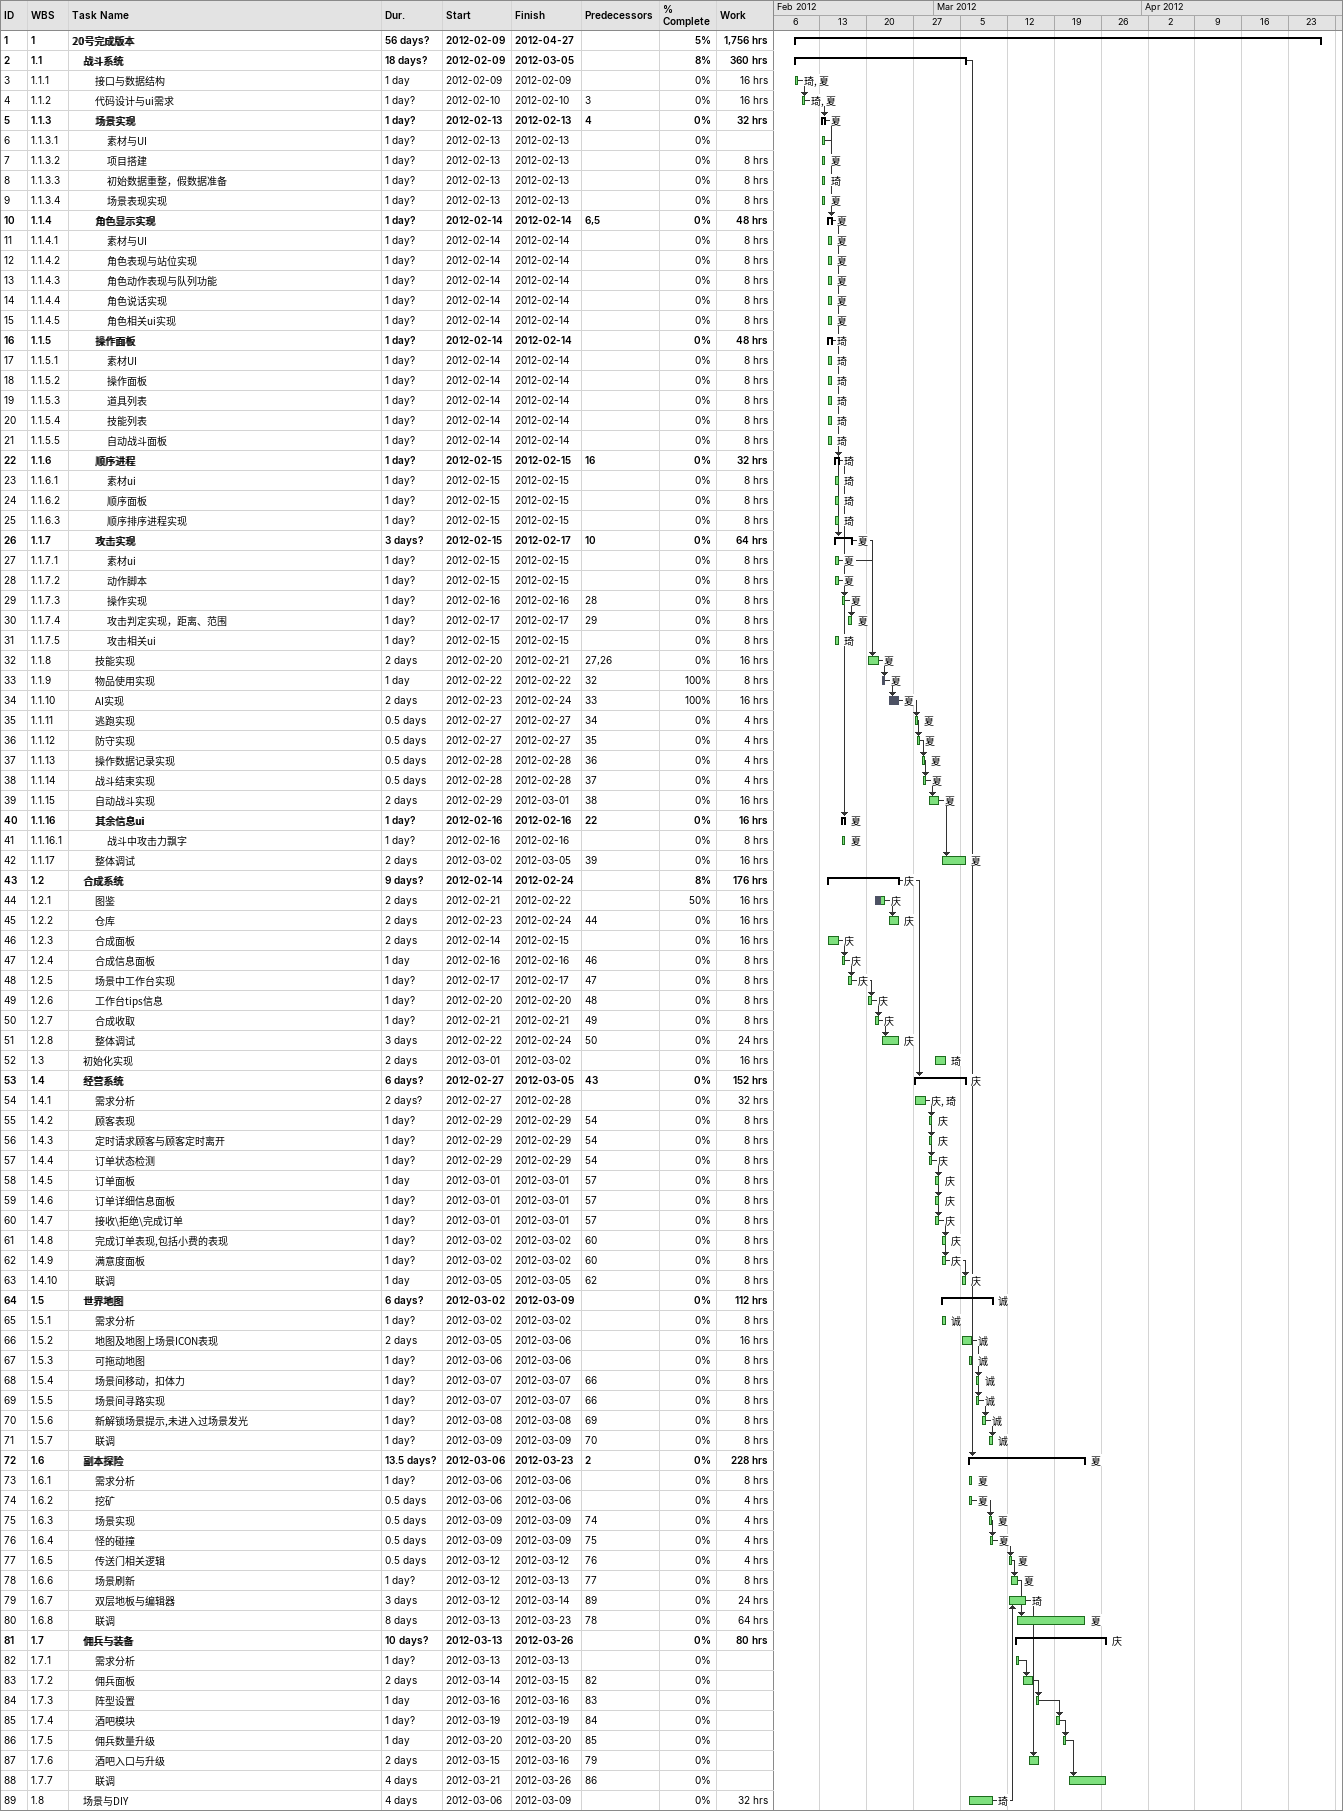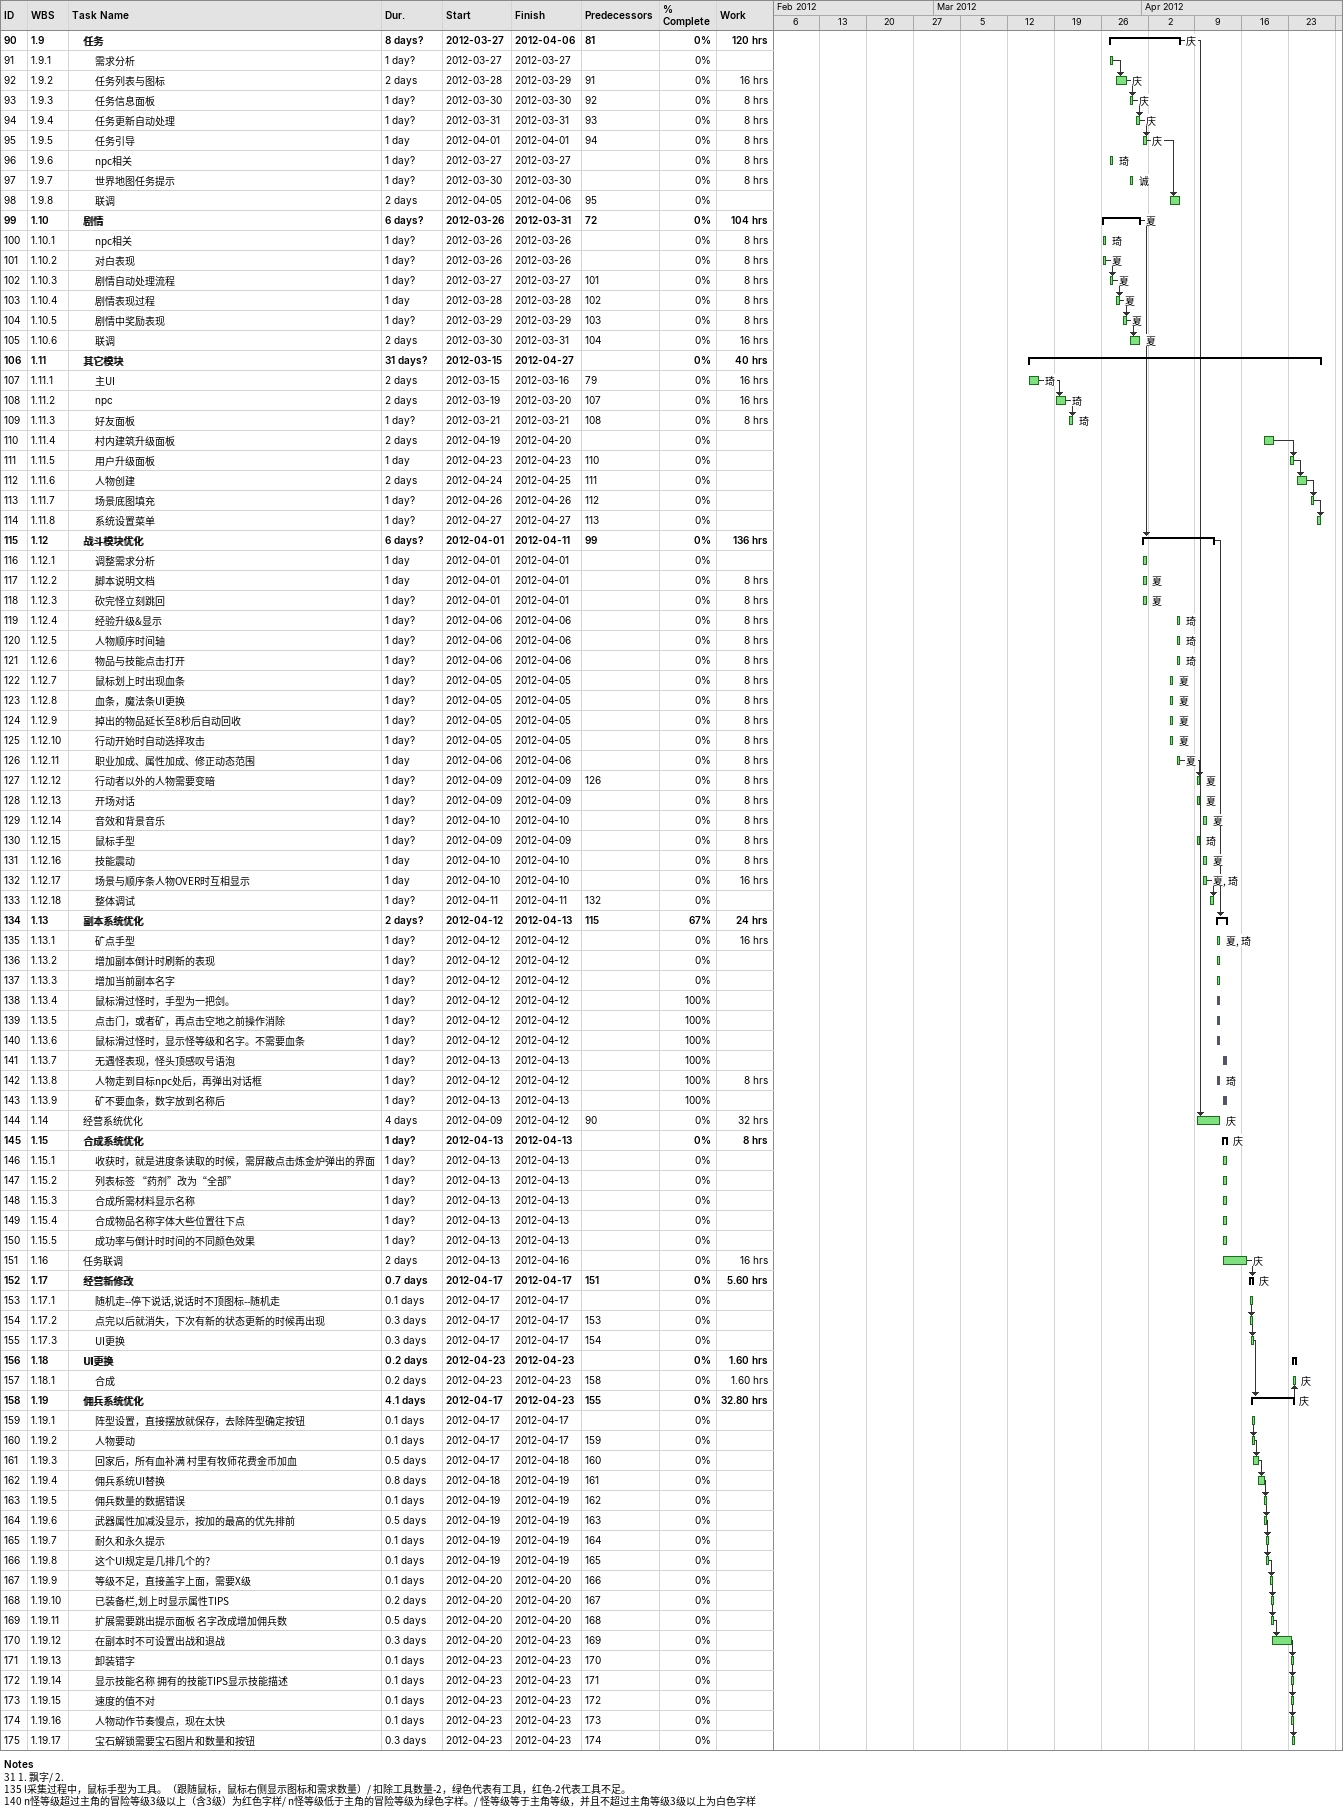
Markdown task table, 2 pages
| ID | WBS | Task | Duration | Start | Finish | Predecessors | Resources | % complete | Work (h) |
|---|---|---|---|---|---|---|---|---|---|
| 1 | 1 | **20号完成版本** | 56d? | 2012-02-09 | 2012-04-27 |  |  | 5 | 1756 |
| 2 | 1.1 | **战斗系统** | 18d? | 2012-02-09 | 2012-03-05 |  |  | 8 | 360 |
| 3 | 1.1.1 | 接口与数据结构 | 1d | 2012-02-09 | 2012-02-09 |  | 琦, 夏 | 0 | 16 |
| 4 | 1.1.2 | 代码设计与ui需求 | 1d? | 2012-02-10 | 2012-02-10 | 3 | 琦, 夏 | 0 | 16 |
| 5 | 1.1.3 | **场景实现** | 1d? | 2012-02-13 | 2012-02-13 | 4 | 夏 | 0 | 32 |
| 6 | 1.1.3.1 | 素材与UI | 1d? | 2012-02-13 | 2012-02-13 |  |  | 0 |  |
| 7 | 1.1.3.2 | 项目搭建 | 1d? | 2012-02-13 | 2012-02-13 |  | 夏 | 0 | 8 |
| 8 | 1.1.3.3 | 初始数据重整，假数据准备 | 1d? | 2012-02-13 | 2012-02-13 |  | 琦 | 0 | 8 |
| 9 | 1.1.3.4 | 场景表现实现 | 1d? | 2012-02-13 | 2012-02-13 |  | 夏 | 0 | 8 |
| 10 | 1.1.4 | **角色显示实现** | 1d? | 2012-02-14 | 2012-02-14 | 6, 5 | 夏 | 0 | 48 |
| 11 | 1.1.4.1 | 素材与UI | 1d? | 2012-02-14 | 2012-02-14 |  | 夏 | 0 | 8 |
| 12 | 1.1.4.2 | 角色表现与站位实现 | 1d? | 2012-02-14 | 2012-02-14 |  | 夏 | 0 | 8 |
| 13 | 1.1.4.3 | 角色动作表现与队列功能 | 1d? | 2012-02-14 | 2012-02-14 |  | 夏 | 0 | 8 |
| 14 | 1.1.4.4 | 角色说话实现 | 1d? | 2012-02-14 | 2012-02-14 |  | 夏 | 0 | 8 |
| 15 | 1.1.4.5 | 角色相关ui实现 | 1d? | 2012-02-14 | 2012-02-14 |  | 夏 | 0 | 8 |
| 16 | 1.1.5 | **操作面板** | 1d? | 2012-02-14 | 2012-02-14 |  | 琦 | 0 | 48 |
| 17 | 1.1.5.1 | 素材UI | 1d? | 2012-02-14 | 2012-02-14 |  | 琦 | 0 | 8 |
| 18 | 1.1.5.2 | 操作面板 | 1d? | 2012-02-14 | 2012-02-14 |  | 琦 | 0 | 8 |
| 19 | 1.1.5.3 | 道具列表 | 1d? | 2012-02-14 | 2012-02-14 |  | 琦 | 0 | 8 |
| 20 | 1.1.5.4 | 技能列表 | 1d? | 2012-02-14 | 2012-02-14 |  | 琦 | 0 | 8 |
| 21 | 1.1.5.5 | 自动战斗面板 | 1d? | 2012-02-14 | 2012-02-14 |  | 琦 | 0 | 8 |
| 22 | 1.1.6 | **顺序进程** | 1d? | 2012-02-15 | 2012-02-15 | 16 | 琦 | 0 | 32 |
| 23 | 1.1.6.1 | 素材ui | 1d? | 2012-02-15 | 2012-02-15 |  | 琦 | 0 | 8 |
| 24 | 1.1.6.2 | 顺序面板 | 1d? | 2012-02-15 | 2012-02-15 |  | 琦 | 0 | 8 |
| 25 | 1.1.6.3 | 顺序排序进程实现 | 1d? | 2012-02-15 | 2012-02-15 |  | 琦 | 0 | 8 |
| 26 | 1.1.7 | **攻击实现** | 3d? | 2012-02-15 | 2012-02-17 | 10 | 夏 | 0 | 64 |
| 27 | 1.1.7.1 | 素材ui | 1d? | 2012-02-15 | 2012-02-15 |  | 夏 | 0 | 8 |
| 28 | 1.1.7.2 | 动作脚本 | 1d? | 2012-02-15 | 2012-02-15 |  | 夏 | 0 | 8 |
| 29 | 1.1.7.3 | 操作实现 | 1d? | 2012-02-16 | 2012-02-16 | 28 | 夏 | 0 | 8 |
| 30 | 1.1.7.4 | 攻击判定实现，距离、范围 | 1d? | 2012-02-17 | 2012-02-17 | 29 | 夏 | 0 | 8 |
| 31 | 1.1.7.5 | 攻击相关ui | 1d? | 2012-02-15 | 2012-02-15 |  | 琦 | 0 | 8 |
| 32 | 1.1.8 | 技能实现 | 2d | 2012-02-20 | 2012-02-21 | 27, 26 | 夏 | 0 | 16 |
| 33 | 1.1.9 | 物品使用实现 | 1d | 2012-02-22 | 2012-02-22 | 32 | 夏 | 100 | 8 |
| 34 | 1.1.10 | AI实现 | 2d | 2012-02-23 | 2012-02-24 | 33 | 夏 | 100 | 16 |
| 35 | 1.1.11 | 逃跑实现 | 0.5d | 2012-02-27 | 2012-02-27 | 34 | 夏 | 0 | 4 |
| 36 | 1.1.12 | 防守实现 | 0.5d | 2012-02-27 | 2012-02-27 | 35 | 夏 | 0 | 4 |
| 37 | 1.1.13 | 操作数据记录实现 | 0.5d | 2012-02-28 | 2012-02-28 | 36 | 夏 | 0 | 4 |
| 38 | 1.1.14 | 战斗结束实现 | 0.5d | 2012-02-28 | 2012-02-28 | 37 | 夏 | 0 | 4 |
| 39 | 1.1.15 | 自动战斗实现 | 2d | 2012-02-29 | 2012-03-01 | 38 | 夏 | 0 | 16 |
| 40 | 1.1.16 | **其余信息ui** | 1d? | 2012-02-16 | 2012-02-16 | 22 | 夏 | 0 | 16 |
| 41 | 1.1.16.1 | 战斗中攻击力飘字 | 1d? | 2012-02-16 | 2012-02-16 |  | 夏 | 0 | 8 |
| 42 | 1.1.17 | 整体调试 | 2d | 2012-03-02 | 2012-03-05 | 39 | 夏 | 0 | 16 |
| 43 | 1.2 | **合成系统** | 9d? | 2012-02-14 | 2012-02-24 |  | 庆 | 8 | 176 |
| 44 | 1.2.1 | 图鉴 | 2d | 2012-02-21 | 2012-02-22 |  | 庆 | 50 | 16 |
| 45 | 1.2.2 | 仓库 | 2d | 2012-02-23 | 2012-02-24 | 44 | 庆 | 0 | 16 |
| 46 | 1.2.3 | 合成面板 | 2d | 2012-02-14 | 2012-02-15 |  | 庆 | 0 | 16 |
| 47 | 1.2.4 | 合成信息面板 | 1d | 2012-02-16 | 2012-02-16 | 46 | 庆 | 0 | 8 |
| 48 | 1.2.5 | 场景中工作台实现 | 1d? | 2012-02-17 | 2012-02-17 | 47 | 庆 | 0 | 8 |
| 49 | 1.2.6 | 工作台tips信息 | 1d? | 2012-02-20 | 2012-02-20 | 48 | 庆 | 0 | 8 |
| 50 | 1.2.7 | 合成收取 | 1d? | 2012-02-21 | 2012-02-21 | 49 | 庆 | 0 | 8 |
| 51 | 1.2.8 | 整体调试 | 3d | 2012-02-22 | 2012-02-24 | 50 | 庆 | 0 | 24 |
| 52 | 1.3 | 初始化实现 | 2d | 2012-03-01 | 2012-03-02 |  | 琦 | 0 | 16 |
| 53 | 1.4 | **经营系统** | 6d? | 2012-02-27 | 2012-03-05 | 43 | 庆 | 0 | 152 |
| 54 | 1.4.1 | 需求分析 | 2d? | 2012-02-27 | 2012-02-28 |  | 庆, 琦 | 0 | 32 |
| 55 | 1.4.2 | 顾客表现 | 1d? | 2012-02-29 | 2012-02-29 | 54 | 庆 | 0 | 8 |
| 56 | 1.4.3 | 定时请求顾客与顾客定时离开 | 1d? | 2012-02-29 | 2012-02-29 | 54 | 庆 | 0 | 8 |
| 57 | 1.4.4 | 订单状态检测 | 1d? | 2012-02-29 | 2012-02-29 | 54 | 庆 | 0 | 8 |
| 58 | 1.4.5 | 订单面板 | 1d | 2012-03-01 | 2012-03-01 | 57 | 庆 | 0 | 8 |
| 59 | 1.4.6 | 订单详细信息面板 | 1d? | 2012-03-01 | 2012-03-01 | 57 | 庆 | 0 | 8 |
| 60 | 1.4.7 | 接收\拒绝\完成订单 | 1d? | 2012-03-01 | 2012-03-01 | 57 | 庆 | 0 | 8 |
| 61 | 1.4.8 | 完成订单表现,包括小费的表现 | 1d? | 2012-03-02 | 2012-03-02 | 60 | 庆 | 0 | 8 |
| 62 | 1.4.9 | 满意度面板 | 1d? | 2012-03-02 | 2012-03-02 | 60 | 庆 | 0 | 8 |
| 63 | 1.4.10 | 联调 | 1d | 2012-03-05 | 2012-03-05 | 62 | 庆 | 0 | 8 |
| 64 | 1.5 | **世界地图** | 6d? | 2012-03-02 | 2012-03-09 |  | 诚 | 0 | 112 |
| 65 | 1.5.1 | 需求分析 | 1d? | 2012-03-02 | 2012-03-02 |  | 诚 | 0 | 8 |
| 66 | 1.5.2 | 地图及地图上场景ICON表现 | 2d | 2012-03-05 | 2012-03-06 |  | 诚 | 0 | 16 |
| 67 | 1.5.3 | 可拖动地图 | 1d? | 2012-03-06 | 2012-03-06 |  | 诚 | 0 | 8 |
| 68 | 1.5.4 | 场景间移动，扣体力 | 1d? | 2012-03-07 | 2012-03-07 | 66 | 诚 | 0 | 8 |
| 69 | 1.5.5 | 场景间寻路实现 | 1d? | 2012-03-07 | 2012-03-07 | 66 | 诚 | 0 | 8 |
| 70 | 1.5.6 | 新解锁场景提示,未进入过场景发光 | 1d? | 2012-03-08 | 2012-03-08 | 69 | 诚 | 0 | 8 |
| 71 | 1.5.7 | 联调 | 1d? | 2012-03-09 | 2012-03-09 | 70 | 诚 | 0 | 8 |
| 72 | 1.6 | **副本探险** | 13.5d? | 2012-03-06 | 2012-03-23 | 2 | 夏 | 0 | 228 |
| 73 | 1.6.1 | 需求分析 | 1d? | 2012-03-06 | 2012-03-06 |  | 夏 | 0 | 8 |
| 74 | 1.6.2 | 挖矿 | 0.5d | 2012-03-06 | 2012-03-06 |  | 夏 | 0 | 4 |
| 75 | 1.6.3 | 场景实现 | 0.5d | 2012-03-09 | 2012-03-09 | 74 | 夏 | 0 | 4 |
| 76 | 1.6.4 | 怪的碰撞 | 0.5d | 2012-03-09 | 2012-03-09 | 75 | 夏 | 0 | 4 |
| 77 | 1.6.5 | 传送门相关逻辑 | 0.5d | 2012-03-12 | 2012-03-12 | 76 | 夏 | 0 | 4 |
| 78 | 1.6.6 | 场景刷新 | 1d? | 2012-03-12 | 2012-03-13 | 77 | 夏 | 0 | 8 |
| 79 | 1.6.7 | 双层地板与编辑器 | 3d | 2012-03-12 | 2012-03-14 | 89 | 琦 | 0 | 24 |
| 80 | 1.6.8 | 联调 | 8d | 2012-03-13 | 2012-03-23 | 78 | 夏 | 0 | 64 |
| 81 | 1.7 | **佣兵与装备** | 10d? | 2012-03-13 | 2012-03-26 |  | 庆 | 0 | 80 |
| 82 | 1.7.1 | 需求分析 | 1d? | 2012-03-13 | 2012-03-13 |  |  | 0 |  |
| 83 | 1.7.2 | 佣兵面板 | 2d | 2012-03-14 | 2012-03-15 | 82 |  | 0 |  |
| 84 | 1.7.3 | 阵型设置 | 1d | 2012-03-16 | 2012-03-16 | 83 |  | 0 |  |
| 85 | 1.7.4 | 酒吧模块 | 1d? | 2012-03-19 | 2012-03-19 | 84 |  | 0 |  |
| 86 | 1.7.5 | 佣兵数量升级 | 1d | 2012-03-20 | 2012-03-20 | 85 |  | 0 |  |
| 87 | 1.7.6 | 酒吧入口与升级 | 2d | 2012-03-15 | 2012-03-16 | 79 |  | 0 |  |
| 88 | 1.7.7 | 联调 | 4d | 2012-03-21 | 2012-03-26 | 86 |  | 0 |  |
| 89 | 1.8 | 场景与DIY | 4d | 2012-03-06 | 2012-03-09 |  | 琦 | 0 | 32 |
| 90 | 1.9 | **任务** | 8d? | 2012-03-27 | 2012-04-06 | 81 | 庆 | 0 | 120 |
| 91 | 1.9.1 | 需求分析 | 1d? | 2012-03-27 | 2012-03-27 |  |  | 0 |  |
| 92 | 1.9.2 | 任务列表与图标 | 2d | 2012-03-28 | 2012-03-29 | 91 | 庆 | 0 | 16 |
| 93 | 1.9.3 | 任务信息面板 | 1d? | 2012-03-30 | 2012-03-30 | 92 | 庆 | 0 | 8 |
| 94 | 1.9.4 | 任务更新自动处理 | 1d? | 2012-03-31 | 2012-03-31 | 93 | 庆 | 0 | 8 |
| 95 | 1.9.5 | 任务引导 | 1d | 2012-04-01 | 2012-04-01 | 94 | 庆 | 0 | 8 |
| 96 | 1.9.6 | npc相关 | 1d? | 2012-03-27 | 2012-03-27 |  | 琦 | 0 | 8 |
| 97 | 1.9.7 | 世界地图任务提示 | 1d? | 2012-03-30 | 2012-03-30 |  | 诚 | 0 | 8 |
| 98 | 1.9.8 | 联调 | 2d | 2012-04-05 | 2012-04-06 | 95 |  | 0 |  |
| 99 | 1.10 | **剧情** | 6d? | 2012-03-26 | 2012-03-31 | 72 | 夏 | 0 | 104 |
| 100 | 1.10.1 | npc相关 | 1d? | 2012-03-26 | 2012-03-26 |  | 琦 | 0 | 8 |
| 101 | 1.10.2 | 对白表现 | 1d? | 2012-03-26 | 2012-03-26 |  | 夏 | 0 | 8 |
| 102 | 1.10.3 | 剧情自动处理流程 | 1d? | 2012-03-27 | 2012-03-27 | 101 | 夏 | 0 | 8 |
| 103 | 1.10.4 | 剧情表现过程 | 1d | 2012-03-28 | 2012-03-28 | 102 | 夏 | 0 | 8 |
| 104 | 1.10.5 | 剧情中奖励表现 | 1d? | 2012-03-29 | 2012-03-29 | 103 | 夏 | 0 | 8 |
| 105 | 1.10.6 | 联调 | 2d | 2012-03-30 | 2012-03-31 | 104 | 夏 | 0 | 16 |
| 106 | 1.11 | **其它模块** | 31d? | 2012-03-15 | 2012-04-27 |  |  | 0 | 40 |
| 107 | 1.11.1 | 主UI | 2d | 2012-03-15 | 2012-03-16 | 79 | 琦 | 0 | 16 |
| 108 | 1.11.2 | npc | 2d | 2012-03-19 | 2012-03-20 | 107 | 琦 | 0 | 16 |
| 109 | 1.11.3 | 好友面板 | 1d? | 2012-03-21 | 2012-03-21 | 108 | 琦 | 0 | 8 |
| 110 | 1.11.4 | 村内建筑升级面板 | 2d | 2012-04-19 | 2012-04-20 |  |  | 0 |  |
| 111 | 1.11.5 | 用户升级面板 | 1d | 2012-04-23 | 2012-04-23 | 110 |  | 0 |  |
| 112 | 1.11.6 | 人物创建 | 2d | 2012-04-24 | 2012-04-25 | 111 |  | 0 |  |
| 113 | 1.11.7 | 场景底图填充 | 1d? | 2012-04-26 | 2012-04-26 | 112 |  | 0 |  |
| 114 | 1.11.8 | 系统设置菜单 | 1d? | 2012-04-27 | 2012-04-27 | 113 |  | 0 |  |
| 115 | 1.12 | **战斗模块优化** | 6d? | 2012-04-01 | 2012-04-11 | 99 |  | 0 | 136 |
| 116 | 1.12.1 | 调整需求分析 | 1d | 2012-04-01 | 2012-04-01 |  |  | 0 |  |
| 117 | 1.12.2 | 脚本说明文档 | 1d | 2012-04-01 | 2012-04-01 |  | 夏 | 0 | 8 |
| 118 | 1.12.3 | 砍完怪立刻跳回 | 1d? | 2012-04-01 | 2012-04-01 |  | 夏 | 0 | 8 |
| 119 | 1.12.4 | 经验升级&显示 | 1d? | 2012-04-06 | 2012-04-06 |  | 琦 | 0 | 8 |
| 120 | 1.12.5 | 人物顺序时间轴 | 1d? | 2012-04-06 | 2012-04-06 |  | 琦 | 0 | 8 |
| 121 | 1.12.6 | 物品与技能点击打开 | 1d? | 2012-04-06 | 2012-04-06 |  | 琦 | 0 | 8 |
| 122 | 1.12.7 | 鼠标划上时出现血条 | 1d? | 2012-04-05 | 2012-04-05 |  | 夏 | 0 | 8 |
| 123 | 1.12.8 | 血条，魔法条UI更换 | 1d? | 2012-04-05 | 2012-04-05 |  | 夏 | 0 | 8 |
| 124 | 1.12.9 | 掉出的物品延长至8秒后自动回收 | 1d? | 2012-04-05 | 2012-04-05 |  | 夏 | 0 | 8 |
| 125 | 1.12.10 | 行动开始时自动选择攻击 | 1d? | 2012-04-05 | 2012-04-05 |  | 夏 | 0 | 8 |
| 126 | 1.12.11 | 职业加成、属性加成、修正动态范围 | 1d | 2012-04-06 | 2012-04-06 |  | 夏 | 0 | 8 |
| 127 | 1.12.12 | 行动者以外的人物需要变暗 | 1d? | 2012-04-09 | 2012-04-09 | 126 | 夏 | 0 | 8 |
| 128 | 1.12.13 | 开场对话 | 1d? | 2012-04-09 | 2012-04-09 |  | 夏 | 0 | 8 |
| 129 | 1.12.14 | 音效和背景音乐 | 1d? | 2012-04-10 | 2012-04-10 |  | 夏 | 0 | 8 |
| 130 | 1.12.15 | 鼠标手型 | 1d? | 2012-04-09 | 2012-04-09 |  | 琦 | 0 | 8 |
| 131 | 1.12.16 | 技能震动 | 1d | 2012-04-10 | 2012-04-10 |  | 夏 | 0 | 8 |
| 132 | 1.12.17 | 场景与顺序条人物OVER时互相显示 | 1d | 2012-04-10 | 2012-04-10 |  | 夏, 琦 | 0 | 16 |
| 133 | 1.12.18 | 整体调试 | 1d? | 2012-04-11 | 2012-04-11 | 132 |  | 0 |  |
| 134 | 1.13 | **副本系统优化** | 2d? | 2012-04-12 | 2012-04-13 | 115 |  | 67 | 24 |
| 135 | 1.13.1 | 矿点手型 | 1d? | 2012-04-12 | 2012-04-12 |  | 夏, 琦 | 0 | 16 |
| 136 | 1.13.2 | 增加副本倒计时刷新的表现 | 1d? | 2012-04-12 | 2012-04-12 |  |  | 0 |  |
| 137 | 1.13.3 | 增加当前副本名字 | 1d? | 2012-04-12 | 2012-04-12 |  |  | 0 |  |
| 138 | 1.13.4 | 鼠标滑过怪时，手型为一把剑。 | 1d? | 2012-04-12 | 2012-04-12 |  |  | 100 |  |
| 139 | 1.13.5 | 点击门，或者矿，再点击空地之前操作消除 | 1d? | 2012-04-12 | 2012-04-12 |  |  | 100 |  |
| 140 | 1.13.6 | 鼠标滑过怪时，显示怪等级和名字。不需要血条 | 1d? | 2012-04-12 | 2012-04-12 |  |  | 100 |  |
| 141 | 1.13.7 | 无遇怪表现，怪头顶感叹号语泡 | 1d? | 2012-04-13 | 2012-04-13 |  |  | 100 |  |
| 142 | 1.13.8 | 人物走到目标npc处后，再弹出对话框 | 1d? | 2012-04-12 | 2012-04-12 |  | 琦 | 100 | 8 |
| 143 | 1.13.9 | 矿不要血条，数字放到名称后 | 1d? | 2012-04-13 | 2012-04-13 |  |  | 100 |  |
| 144 | 1.14 | 经营系统优化 | 4d | 2012-04-09 | 2012-04-12 | 90 | 庆 | 0 | 32 |
| 145 | 1.15 | **合成系统优化** | 1d? | 2012-04-13 | 2012-04-13 |  | 庆 | 0 | 8 |
| 146 | 1.15.1 | 收获时，就是进度条读取的时候，需屏蔽点击炼金炉弹出的界面 | 1d? | 2012-04-13 | 2012-04-13 |  |  | 0 |  |
| 147 | 1.15.2 | 列表标签 “药剂”改为“全部” | 1d? | 2012-04-13 | 2012-04-13 |  |  | 0 |  |
| 148 | 1.15.3 | 合成所需材料显示名称 | 1d? | 2012-04-13 | 2012-04-13 |  |  | 0 |  |
| 149 | 1.15.4 | 合成物品名称字体大些位置往下点 | 1d? | 2012-04-13 | 2012-04-13 |  |  | 0 |  |
| 150 | 1.15.5 | 成功率与倒计时时间的不同颜色效果 | 1d? | 2012-04-13 | 2012-04-13 |  |  | 0 |  |
| 151 | 1.16 | 任务联调 | 2d | 2012-04-13 | 2012-04-16 |  | 庆 | 0 | 16 |
| 152 | 1.17 | **经营新修改** | 0.7d | 2012-04-17 | 2012-04-17 | 151 | 庆 | 0 | 5.60 |
| 153 | 1.17.1 | 随机走--停下说话,说话时不顶图标--随机走 | 0.1d | 2012-04-17 | 2012-04-17 |  |  | 0 |  |
| 154 | 1.17.2 | 点完以后就消失，下次有新的状态更新的时候再出现 | 0.3d | 2012-04-17 | 2012-04-17 | 153 |  | 0 |  |
| 155 | 1.17.3 | UI更换 | 0.3d | 2012-04-17 | 2012-04-17 | 154 |  | 0 |  |
| 156 | 1.18 | **UI更换** | 0.2d | 2012-04-23 | 2012-04-23 |  |  | 0 | 1.60 |
| 157 | 1.18.1 | 合成 | 0.2d | 2012-04-23 | 2012-04-23 | 158 | 庆 | 0 | 1.60 |
| 158 | 1.19 | **佣兵系统优化** | 4.1d | 2012-04-17 | 2012-04-23 | 155 | 庆 | 0 | 32.80 |
| 159 | 1.19.1 | 阵型设置，直接摆放就保存，去除阵型确定按钮 | 0.1d | 2012-04-17 | 2012-04-17 |  |  | 0 |  |
| 160 | 1.19.2 | 人物要动 | 0.1d | 2012-04-17 | 2012-04-17 | 159 |  | 0 |  |
| 161 | 1.19.3 | 回家后，所有血补满 村里有牧师花费金币加血 | 0.5d | 2012-04-17 | 2012-04-18 | 160 |  | 0 |  |
| 162 | 1.19.4 | 佣兵系统UI替换 | 0.8d | 2012-04-18 | 2012-04-19 | 161 |  | 0 |  |
| 163 | 1.19.5 | 佣兵数量的数据错误 | 0.1d | 2012-04-19 | 2012-04-19 | 162 |  | 0 |  |
| 164 | 1.19.6 | 武器属性加减没显示，按加的最高的优先排前 | 0.5d | 2012-04-19 | 2012-04-19 | 163 |  | 0 |  |
| 165 | 1.19.7 | 耐久和永久提示 | 0.1d | 2012-04-19 | 2012-04-19 | 164 |  | 0 |  |
| 166 | 1.19.8 | 这个UI规定是几排几个的？ | 0.1d | 2012-04-19 | 2012-04-19 | 165 |  | 0 |  |
| 167 | 1.19.9 | 等级不足，直接盖字上面，需要X级 | 0.1d | 2012-04-20 | 2012-04-20 | 166 |  | 0 |  |
| 168 | 1.19.10 | 已装备栏,划上时显示属性TIPS | 0.2d | 2012-04-20 | 2012-04-20 | 167 |  | 0 |  |
| 169 | 1.19.11 | 扩展需要跳出提示面板 名字改成增加佣兵数 | 0.5d | 2012-04-20 | 2012-04-20 | 168 |  | 0 |  |
| 170 | 1.19.12 | 在副本时不可设置出战和退战 | 0.3d | 2012-04-20 | 2012-04-23 | 169 |  | 0 |  |
| 171 | 1.19.13 | 卸装错字 | 0.1d | 2012-04-23 | 2012-04-23 | 170 |  | 0 |  |
| 172 | 1.19.14 | 显示技能名称 拥有的技能TIPS显示技能描述 | 0.1d | 2012-04-23 | 2012-04-23 | 171 |  | 0 |  |
| 173 | 1.19.15 | 速度的值不对 | 0.1d | 2012-04-23 | 2012-04-23 | 172 |  | 0 |  |
| 174 | 1.19.16 | 人物动作节奏慢点，现在太快 | 0.1d | 2012-04-23 | 2012-04-23 | 173 |  | 0 |  |
| 175 | 1.19.17 | 宝石解锁需要宝石图片和数量和按钮 | 0.3d | 2012-04-23 | 2012-04-23 | 174 |  | 0 |  |

Notes
- 31: 1. 飘字 / 2.
- 135: l采集过程中，鼠标手型为工具。（跟随鼠标，鼠标右侧显示图标和需求数量）/ 扣除工具数量-2，绿色代表有工具，红色-2代表工具不足。
- 140: n怪等级超过主角的冒险等级3级以上（含3级）为红色字样/ n怪等级低于主角的冒险等级为绿色字样。/ 怪等级等于主角等级，并且不超过主角等级3级以上为白色字样
